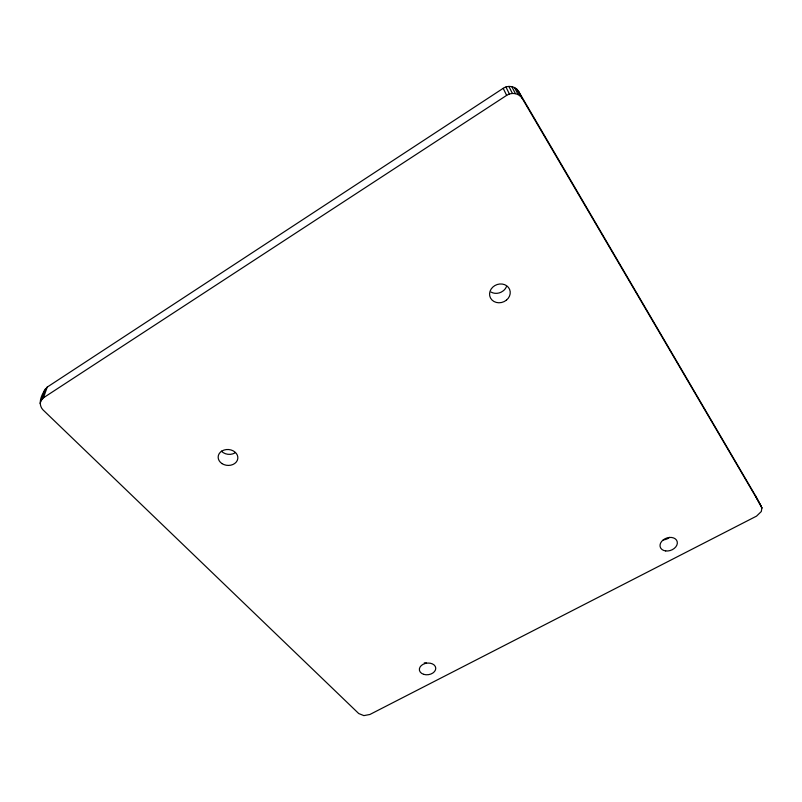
<?xml version="1.0" encoding="UTF-8"?>
<svg xmlns="http://www.w3.org/2000/svg" width="802" height="802" viewBox="0 0 802 802"><rect width="100%" height="100%" fill="white"/><g stroke="black" fill="none" stroke-linecap="round" stroke-linejoin="round"><path stroke-width="1.2" d="M761.9 507.907L761.288 511.536L756.537 516.127L369.892 714.482L363.877 715.615L358.725 713.539L42.977 409.852C36.852 403.366 42.275 392.679 47.218 387.105L503.205 88.31C508.117 84.952 515.566 86.135 518.623 91.428L755.404 495.586L761.9 507.907L755.404 495.586M43.92 392.699L44.361 390.554M40.541 401.271L43.438 397.802L47.218 387.105M40.1 403.436L43.539 393.772M41.684 399.346L45.483 388.649M43.438 397.802L506.633 95.378C511.616 91.979 519.185 93.142 522.292 98.526L761.319 506.293M518.623 91.428L522.292 98.526M516.839 89.182L520.498 96.25M514.513 87.528L518.132 94.576M511.786 86.566L515.365 93.603M508.859 86.385L512.388 93.413M505.932 86.977L509.41 94.024M503.205 88.31L506.633 95.378M669.54 537.4A8.792 6.446 -19.8 0 1 663.324 539.906M506.443 286.625A10.336 9.163 -21.4 0 1 503.375 290.745L501.12 292.189A10.336 9.163 -21.4 0 1 491.024 292.068M426.373 662.863A8.15 5.804 -7.7 0 1 424.268 662.863M234.986 452.899A9.734 7.89 5.1 0 1 221.392 451.155M506.443 300.128L504.157 301.592A10.496 9.243 -21 0 1 491.937 299.958L490.503 298.003A10.496 9.243 -21 0 1 494.814 285.592A10.496 9.243 -21 0 1 508.438 287.407A10.496 9.243 -21 0 1 506.443 300.128M665.7 550.934A8.902 6.476 -19.7 0 0 677.219 541.731A8.902 6.476 -19.7 0 0 663.134 539.967A8.902 6.476 -19.7 0 0 665.7 550.934M423.697 674.342A8.251 5.825 -7.7 0 0 435.757 668.156A8.251 5.825 -7.7 0 0 423.195 664.256A8.251 5.825 -7.7 0 0 423.697 674.342M222.044 463.626A9.865 7.95 4.8 0 0 237.783 458.744A9.865 7.95 4.8 0 0 224.179 450.012A9.865 7.95 4.8 0 0 222.044 463.626"/></g></svg>
